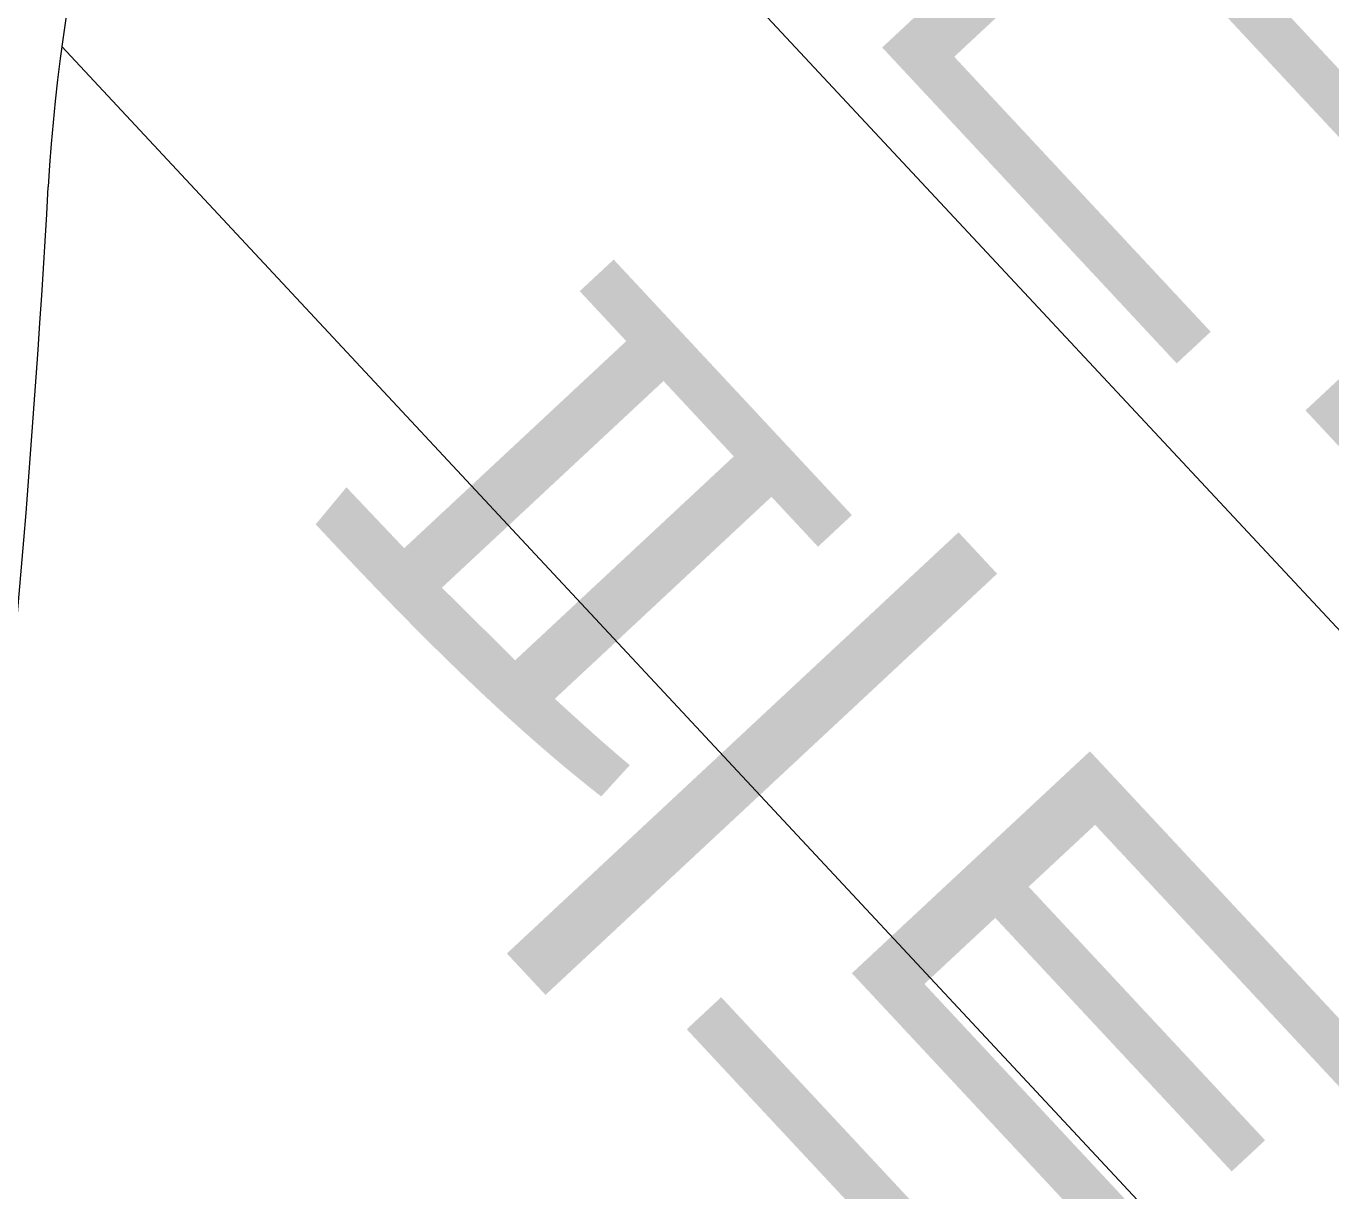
# Model space of a CAD drawing. Header units: millimetres. Extents: x -71377 to 516042, y -145869 to 441446.
# Drawn here: x 203829 to 207480, y 207882 to 211142 of the extents above; entities that cross this region are included whole.
import ezdxf

# ---------------------------------------------------------------- set-up
doc = ezdxf.new("R2010")
doc.units = ezdxf.units.MM
doc.header["$LTSCALE"] = 1000
doc.linetypes.add('_점선_M_', pattern=[3, 1.5, -1.5])
for name, color, linetype, lineweight in [('06', 6, 'Continuous', 5), ('A-text-1', 3, 'Continuous', 5), ('AA_dash_M_', 7, '_점선_M_', 5), ('조경라인_dwg', 8, 'Continuous', 5)]:
    doc.layers.add(name, color=color, linetype=linetype, lineweight=lineweight)
doc.styles.add('나눔고딕_3', font='NanumGothic.ttf', dxfattribs={"height": 1400})

# ---------------------------------------------------------------- blocks, each defined once
blk = doc.blocks.new('조경라인_dwg-6847807-지반층 배치도')
at = {"layer": '06'}
for p, q in [((212804.2, 203766.6), (204451.3, 212724)), ((211707.2, 202743.6), (203928.7, 211085))]:
    blk.add_line(p, q, dxfattribs=at)
for centre, radius, start, end in [((208882.6, 210408), 5000, 132.9998, 176.7414), ((163556, 212988.6), 40400, 342.9205, 356.74137)]:
    blk.add_arc(centre, radius, start, end, dxfattribs=at)

msp = doc.modelspace()

# ---------------------------------------------------------------- linework, layer by layer
at = {"layer": 'AA_dash_M_'}
msp.add_line((241648.5, 239769), (100450.4, 108634.1), dxfattribs=at)

# ---------------------------------------------------------------- block references
at = {"layer": '조경라인_dwg', "rotation": 8.537736462515947e-07}
msp.add_blockref('조경라인_dwg-6847807-지반층 배치도', (0, 0), dxfattribs=at)

# ---------------------------------------------------------------- texts
at = {"layer": 'A-text-1', "char_height": 1400, "width": 19076.981, "attachment_point": 1, "rotation": 313, "line_spacing_factor": 1.2, "style": '나눔고딕_3'}
for s, insert in [('\\pxt9.07143,18.14286,27.21429,36.28571,45.35714,54.42857,63.5,72.57143,81.64286,90.71429,99.78571,108.85714,117.92857,127,136.07143,145.14286,154.21429,163.28571,172.35714,181.42857,190.5,199.57143,208.64286,217.71429,226.78571,235.85714,244.92857,254,263.07143,272.14286,281.21429,290.28571;{근로자휴게실(B1F)}', (207122, 212331.9)), ('\\pxt9.07143,18.14286,27.21429,36.28571,45.35714,54.42857,63.5,72.57143,81.64286,90.71429,99.78571,108.85714,117.92857,127,136.07143,145.14286,154.21429,163.28571,172.35714,181.42857,190.5,199.57143,208.64286,217.71429,226.78571,235.85714,244.92857,254,263.07143,272.14286,281.21429,290.28571;{피트니스센터(B1F)}', (205383.5, 210593.4))]:
    msp.add_mtext(s, dxfattribs=dict(at, insert=insert))

doc.saveas('drawing.dxf')
